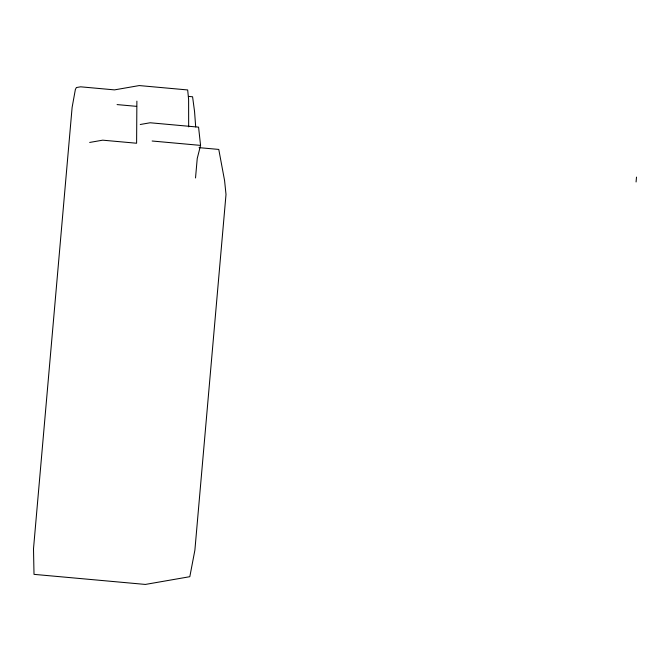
<?xml version="1.0" encoding="UTF-8"?>
<svg xmlns="http://www.w3.org/2000/svg" width="670" height="670" viewBox="0 0 670 670"><rect width="100%" height="100%" fill="white"/><g stroke="black" fill="none" stroke-linecap="round" stroke-linejoin="round"><path stroke-width="1" d="M136.881 101.145L136.605 143.238L102.703 140.172L89.68 142.442M195.523 177.969L197.231 158.497L200.565 145.39L198.571 127.149L150.147 122.769L140.248 124.494M636.073 181.964L636.5 177.098M188.429 96.405L192.583 96.782L194.56 111.597L195.69 126.89M117.083 104.587L136.655 106.362M152.14 141.01L200.565 145.39M199.049 147.643L218.772 149.427L224.584 180.599L226.008 194.451L194.886 550.162L189.819 576.694L145.382 584.433L34.011 574.357L33.5 548.797L72.117 107.409L75.367 89.504L76.38 87.552L80.609 86.815L114.511 89.88L139.251 85.567L187.675 89.948L188.613 99.453L188.664 126.848"/></g></svg>
